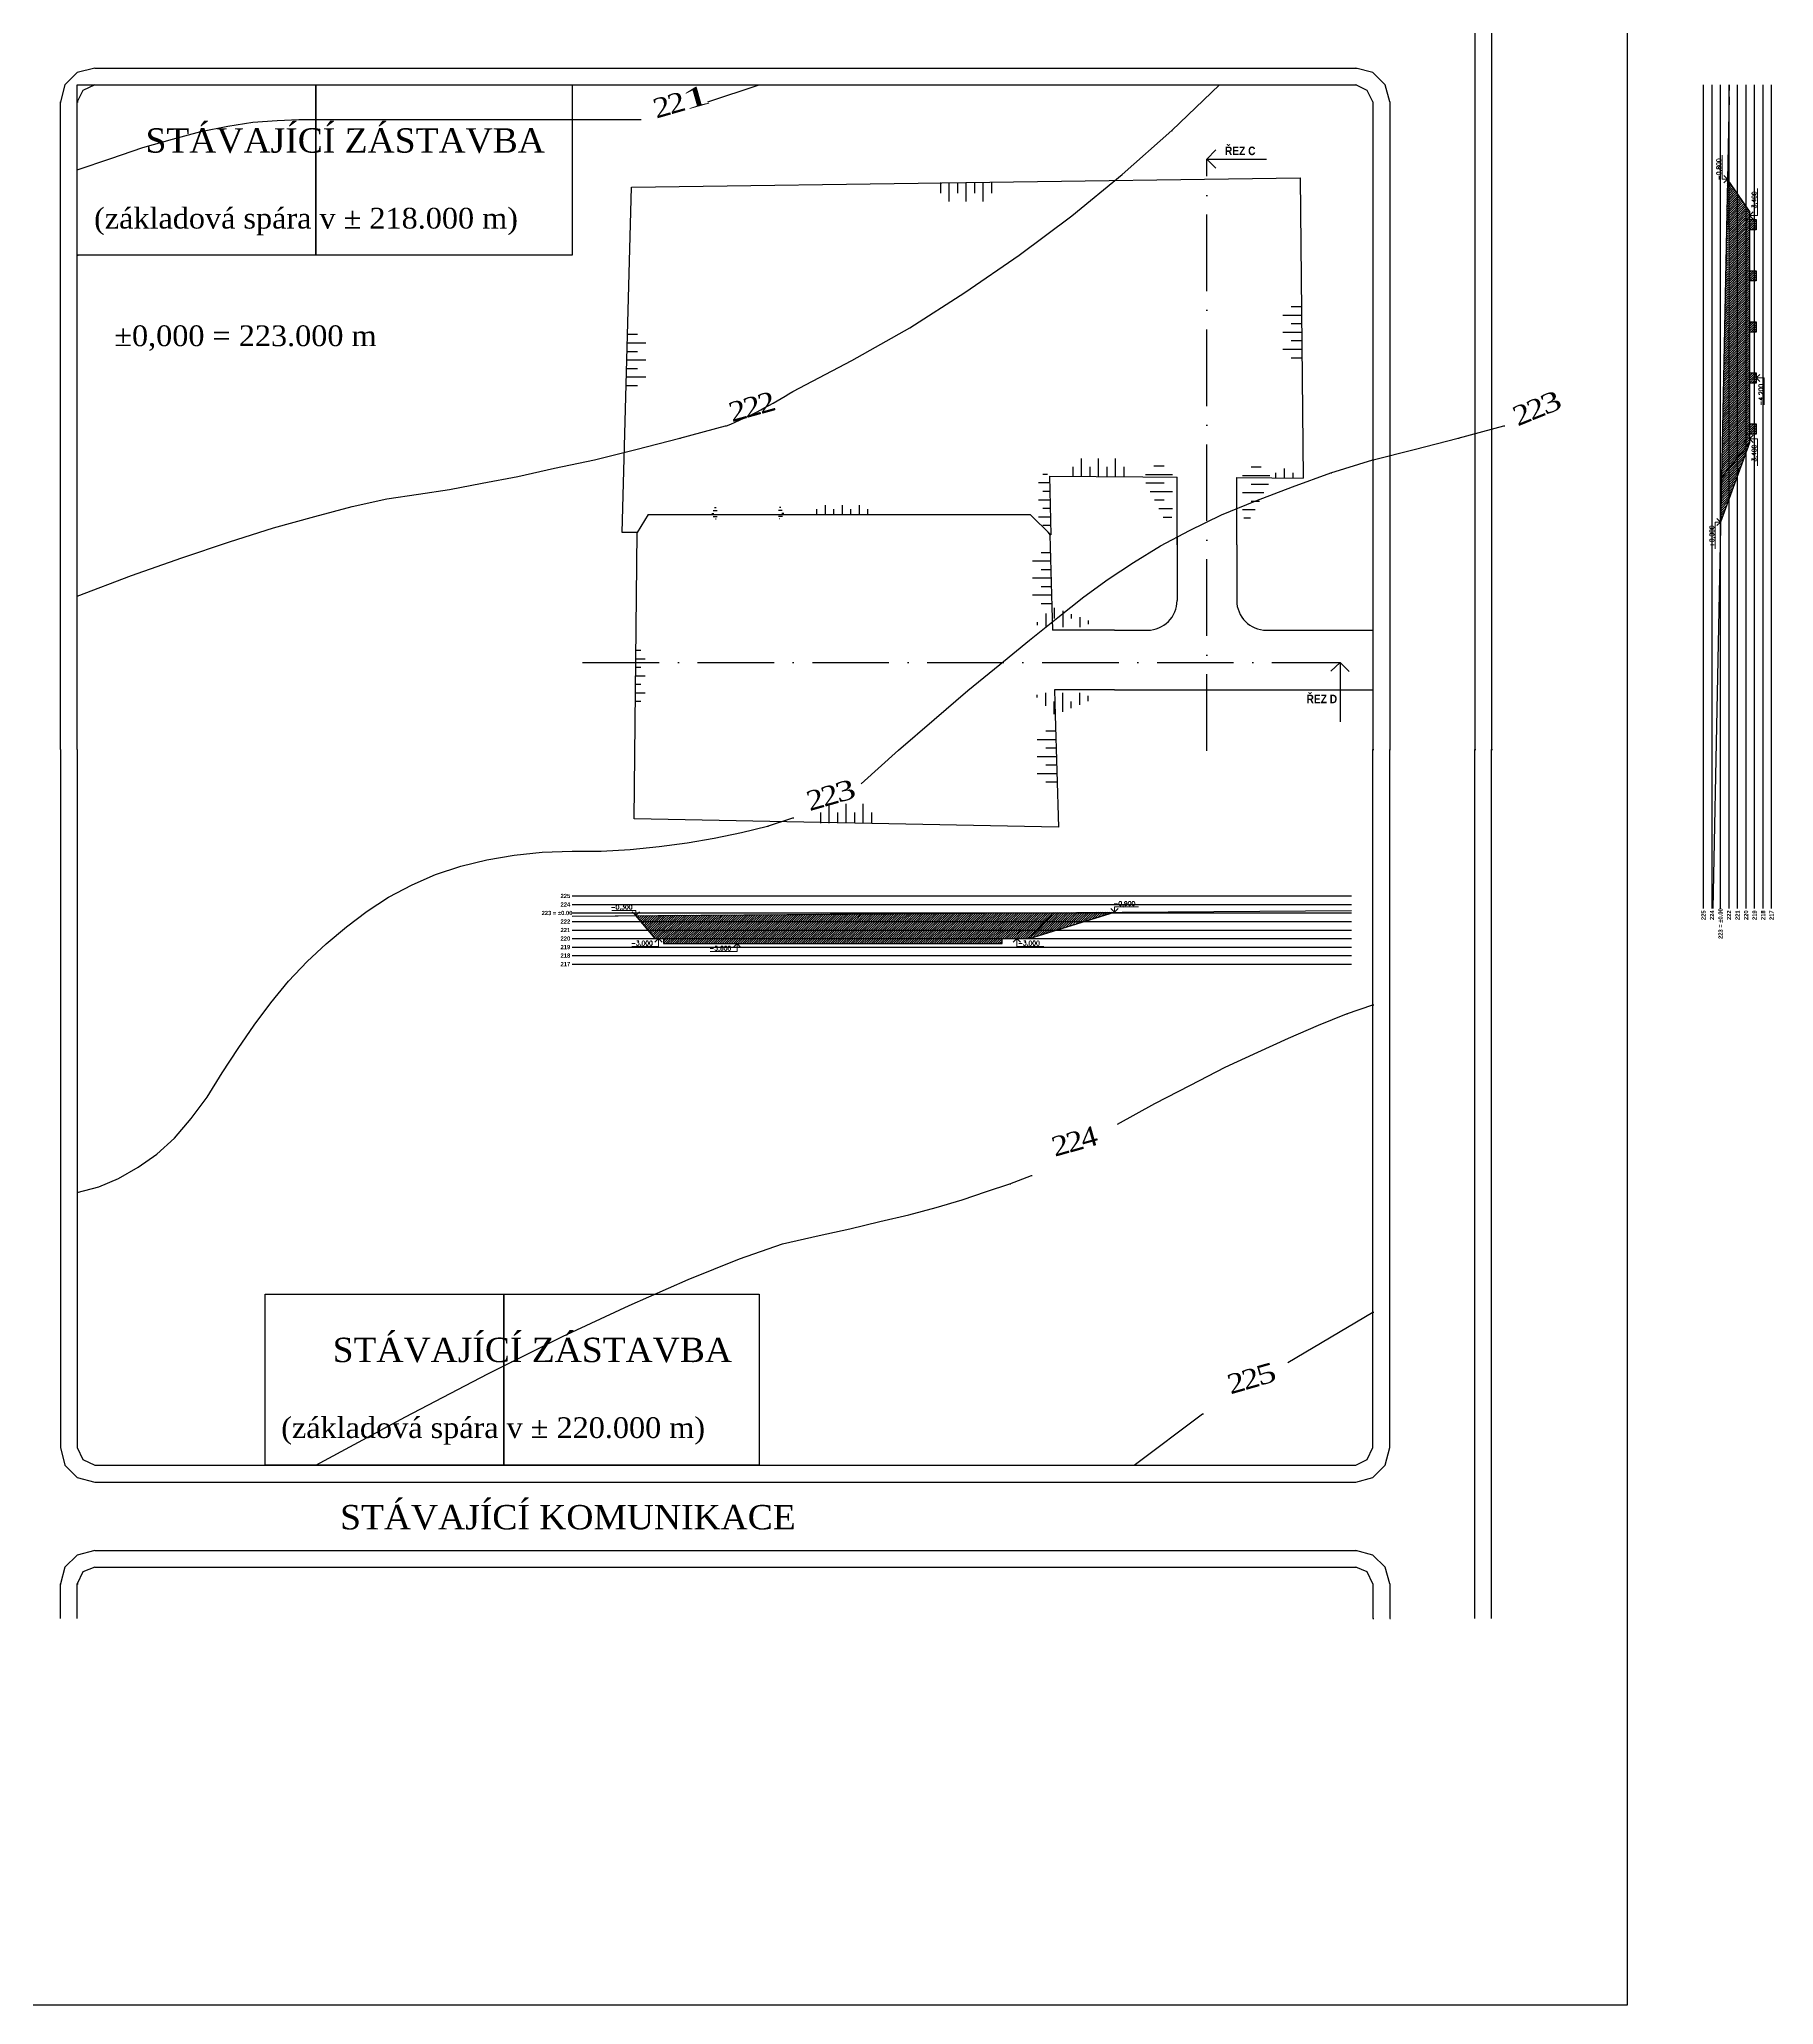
# Model space of a CAD drawing. Header units: millimetres. Extents: x -51 to 2999949, y -1641567 to 415040.
# Drawn here: x 1263304 to 1467131, y 59001 to 289869 of the extents above; entities that cross this region are included whole.
import ezdxf

# ---------------------------------------------------------------- set-up
doc = ezdxf.new("R2010")
doc.units = ezdxf.units.MM
doc.header["$LTSCALE"] = 75
doc.header["$MEASUREMENT"] = 0
doc.linetypes.add('ACAD_ISO10W100', pattern=[18, 12, -3, 0, -3])
doc.layers.get('0').update_dxf_attribs({"linetype": 'CONTINUOUS'})
for name, color, linetype in [('cesty', 161, 'CONTINUOUS'), ('DNO', 210, 'CONTINUOUS'), ('objekt A+B', 10, 'CONTINUOUS'), ('objekt C', 30, 'CONTINUOUS'), ('svahování', 80, 'CONTINUOUS'), ('TEXT hloubky ŘEZ', 255, 'CONTINUOUS'), ('ŘEZ', 10, 'ACAD_ISO10W100'), ('ŘEZ bílá', 251, 'CONTINUOUS'), ('ŘEZ červená', 10, 'CONTINUOUS'), ('šrafy', 90, 'CONTINUOUS')]:
    doc.layers.add(name, color=color, linetype=linetype)
doc.layers.add('texty', color=255, linetype='CONTINUOUS', lineweight=15)
doc.styles.add('romans', font='romans.shx')
doc.styles.add('TIMESNEWROMAN', font='times.ttf')
doc.styles.add('ŘEZ', font='ariblk.ttf', dxfattribs={"width": 0.75, "height": 1000})
doc.styles.add('ŘEZ HLOUBKY', font='ariblk.ttf', dxfattribs={"width": 0.75, "height": 500})
pattern_1 = [(45, (-174673, 0), (-132.582521, 132.582521), [])]
pattern_2 = [(45, (-145815.42, 2336.65), (-132.582521, 132.582521), [])]

# ---------------------------------------------------------------- blocks, each defined once
blk = doc.blocks.new('*U42')
at = {"layer": 'DNO'}
for p, q in [((-400, 600), (400, 600)), ((400, 600), (400, -600)), ((400, -600), (-400, -600))]:
    blk.add_line(p, q, dxfattribs=at)
blk = doc.blocks.new('*U43')
at = {"layer": 'DNO', "color": 0, "linetype": 'ByBlock', "lineweight": -2, "transparency": 16777216}
for p in [(0, 0), (0, -6000), (0, -12000), (0, -18000), (0, -24000)]:
    blk.add_blockref('*U42', p, dxfattribs=at)

msp = doc.modelspace()

# ---------------------------------------------------------------- hatches: boundary and pattern name
at = {"layer": 'šrafy'}
h = msp.add_hatch(dxfattribs=at)
h.set_pattern_fill('ANSI31', color=256, scale=1500)
h.set_pattern_definition(pattern_1)
h.paths.add_polyline_path([(1461881.1279, 269684.2977), (1461612.386, 269684.2977), (1461592.3624, 268684.2977), (1461881.1279, 268684.2977)], flags=0)
h.paths.add_polyline_path([(1461687.7936, 273450.2288), (1461087.7671, 243484.2977), (1461881.1279, 243484.2977)])
h = msp.add_hatch(dxfattribs=at)
h.set_pattern_fill('ANSI31', color=256, scale=1500)
h.set_pattern_definition(pattern_1)
h.paths.add_polyline_path([(1461881.1279, 269684.2977), (1461612.386, 269684.2977), (1461592.3624, 268684.2977), (1461881.1279, 268684.2977)], flags=16)
h.paths.add_polyline_path([(1461881.1279, 273169.4769), (1461687.7936, 273450.2288), (1461612.386, 269684.2977), (1461881.1279, 269684.2977)], flags=17)
h = msp.add_hatch(dxfattribs=at)
h.set_pattern_fill('ANSI31', color=256, scale=1500)
h.set_pattern_definition(pattern_1)
h.paths.add_polyline_path([(1461881.1279, 269684.2977), (1461612.386, 269684.2977), (1461592.3624, 268684.2977), (1461881.1279, 268684.2977)], flags=16)
h.paths.add_polyline_path([(1462881.1279, 271717.3189), (1461881.1279, 273169.4769), (1461881.1279, 269684.2977), (1462881.1279, 269684.2977)])
h = msp.add_hatch(dxfattribs=at)
h.set_pattern_fill('ANSI31', color=256, scale=1500)
h.set_pattern_definition(pattern_1)
h.paths.add_polyline_path([(1463881.1279, 270265.1609), (1462881.1279, 271717.3189), (1462881.1279, 269684.2977), (1463881.1279, 269684.2977)])
h = msp.add_hatch(dxfattribs=at)
h.set_pattern_fill('ANSI31', color=256, scale=1500)
h.set_pattern_definition(pattern_1)
h.paths.add_polyline_path([(1463881.1279, 270265.1609), (1463881.1279, 269684.2977), (1464281.1279, 269684.2977)])
h = msp.add_hatch(dxfattribs=at)
h.set_pattern_fill('ANSI31', color=256, scale=1500)
h.set_pattern_definition(pattern_1)
h.paths.add_polyline_path([(1461881.1279, 268684.2977), (1461592.3624, 268684.2977), (1461568.3341, 267484.2977), (1461881.1279, 267484.2977)], flags=17)
h.paths.add_polyline_path([(1461881.1279, 269684.2977), (1461612.386, 269684.2977), (1461592.3624, 268684.2977), (1461881.1279, 268684.2977)], flags=16)
h = msp.add_hatch(dxfattribs=at)
h.set_pattern_fill('ANSI31', color=256, scale=1500)
h.set_pattern_definition(pattern_1)
h.paths.add_polyline_path([(1461881.1279, 269684.2977), (1461612.386, 269684.2977), (1461592.3624, 268684.2977), (1461881.1279, 268684.2977)], flags=16)
h.paths.add_polyline_path([(1462881.1279, 269684.2977), (1461881.1279, 269684.2977), (1461881.1279, 268684.2977), (1462881.1279, 268684.2977)])
h = msp.add_hatch(dxfattribs=at)
h.set_pattern_fill('ANSI31', color=256, scale=1500)
h.set_pattern_definition(pattern_1)
h.paths.add_polyline_path([(1462881.1279, 268684.2977), (1461881.1279, 268684.2977), (1461881.1279, 267484.2977), (1462881.1279, 267484.2977)])
h.paths.add_polyline_path([(1461881.1279, 269684.2977), (1461612.386, 269684.2977), (1461592.3624, 268684.2977), (1461881.1279, 268684.2977)], flags=16)
h = msp.add_hatch(dxfattribs=at)
h.set_pattern_fill('ANSI31', color=256, scale=1500)
h.set_pattern_definition(pattern_1)
h.paths.add_polyline_path([(1463881.1279, 269684.2977), (1462881.1279, 269684.2977), (1462881.1279, 268684.2977), (1463881.1279, 268684.2977)])
h = msp.add_hatch(dxfattribs=at)
h.set_pattern_fill('ANSI31', color=256, scale=1500)
h.set_pattern_definition(pattern_1)
h.paths.add_polyline_path([(1463881.1279, 268684.2977), (1462881.1279, 268684.2977), (1462881.1279, 267484.2977), (1463881.1279, 267484.2977)])
h = msp.add_hatch(dxfattribs=at)
h.set_pattern_fill('ANSI31', color=256, scale=1500)
h.set_pattern_definition(pattern_1)
h.paths.add_polyline_path([(1464281.1279, 269684.2977), (1463881.1279, 269684.2977), (1463881.1279, 268684.2977), (1464281.1279, 268684.2977)])
h = msp.add_hatch(dxfattribs=at)
h.set_pattern_fill('ANSI31', color=256, scale=1500)
h.set_pattern_definition(pattern_1)
h.paths.add_polyline_path([(1464281.1279, 268684.2977), (1463881.1279, 268684.2977), (1463881.1279, 267484.2977), (1464281.1279, 267484.2977)])
h = msp.add_hatch(dxfattribs=at)
h.set_pattern_fill('ANSI31', color=256, scale=1500)
h.set_pattern_definition(pattern_1)
h.paths.add_polyline_path([(1464881.1279, 268684.2977), (1464281.1279, 268684.2977), (1464281.1279, 267484.2977), (1464881.1279, 267484.2977)])
h = msp.add_hatch(dxfattribs=at)
h.set_pattern_fill('ANSI31', color=256, scale=1500)
h.set_pattern_definition(pattern_1)
h.paths.add_polyline_path([(1465081.1279, 268684.2977), (1464881.1279, 268684.2977), (1464881.1279, 267484.2977), (1465081.1279, 267484.2977)])
h = msp.add_hatch(dxfattribs=at)
h.set_pattern_fill('ANSI31', color=256, scale=1500)
h.set_pattern_definition(pattern_1)
h.paths.add_polyline_path([(1462881.1279, 267484.2977), (1461881.1279, 267484.2977), (1461881.1279, 243484.2977), (1462881.1279, 243484.2977)])
h = msp.add_hatch(dxfattribs=at)
h.set_pattern_fill('ANSI31', color=256, scale=1500)
h.set_pattern_definition(pattern_1)
h.paths.add_polyline_path([(1463881.1279, 267484.2977), (1462881.1279, 267484.2977), (1462881.1279, 243484.2977), (1463881.1279, 243484.2977)])
h = msp.add_hatch(dxfattribs=at)
h.set_pattern_fill('ANSI31', color=256, scale=1500)
h.set_pattern_definition(pattern_1)
h.paths.add_polyline_path([(1464281.1279, 267484.2977), (1463881.1279, 267484.2977), (1463881.1279, 243484.2977), (1464281.1279, 243484.2977), (1464281.1279, 244684.2977)])
h = msp.add_hatch(dxfattribs=at)
h.set_pattern_fill('ANSI31', color=256, scale=1500)
h.set_pattern_definition(pattern_1)
h.paths.add_polyline_path([(1464881.1279, 262684.2977), (1464281.1279, 262684.2977), (1464281.1279, 261484.2977), (1464881.1279, 261484.2977)])
h = msp.add_hatch(dxfattribs=at)
h.set_pattern_fill('ANSI31', color=256, scale=1500)
h.set_pattern_definition(pattern_1)
h.paths.add_polyline_path([(1465081.1279, 262684.2977), (1464881.1279, 262684.2977), (1464881.1279, 261484.2977), (1465081.1279, 261484.2977)])
h = msp.add_hatch(dxfattribs=at)
h.set_pattern_fill('ANSI31', color=256, scale=1500)
h.set_pattern_definition(pattern_1)
h.paths.add_polyline_path([(1464881.1279, 256684.2977), (1464281.1279, 256684.2977), (1464281.1279, 255484.2977), (1464881.1279, 255484.2977)])
h = msp.add_hatch(dxfattribs=at)
h.set_pattern_fill('ANSI31', color=256, scale=1500)
h.set_pattern_definition(pattern_1)
h.paths.add_polyline_path([(1465081.1279, 256684.2977), (1464881.1279, 256684.2977), (1464881.1279, 255484.2977), (1465081.1279, 255484.2977)])
h = msp.add_hatch(dxfattribs=at)
h.set_pattern_fill('ANSI31', color=256, scale=1500)
h.set_pattern_definition(pattern_1)
h.paths.add_polyline_path([(1464881.1279, 250684.2977), (1464281.1279, 250684.2977), (1464281.1279, 249484.2977), (1464881.1279, 249484.2977)])
h = msp.add_hatch(dxfattribs=at)
h.set_pattern_fill('ANSI31', color=256, scale=1500)
h.set_pattern_definition(pattern_1)
h.paths.add_polyline_path([(1465081.1279, 250684.2977), (1464881.1279, 250684.2977), (1464881.1279, 249484.2977), (1465081.1279, 249484.2977)])
h = msp.add_hatch(dxfattribs=at)
h.set_pattern_fill('ANSI31', color=256, scale=1500)
h.set_pattern_definition(pattern_1)
h.paths.add_polyline_path([(1461881.1279, 242484.2977), (1461067.7434, 242484.2977), (1460986.6015, 238431.9892), (1461881.1279, 239532.2678)])
h = msp.add_hatch(dxfattribs=at)
h.set_pattern_fill('ANSI31', color=256, scale=1500)
h.set_pattern_definition(pattern_1)
h.paths.add_polyline_path([(1461881.1279, 243484.2977), (1461087.7671, 243484.2977), (1461067.7434, 242484.2977), (1461881.1279, 242484.2977)])
h = msp.add_hatch(dxfattribs=at)
h.set_pattern_fill('ANSI31', color=256, scale=1500)
h.set_pattern_definition(pattern_1)
h.paths.add_polyline_path([(1462881.1279, 243484.2977), (1461881.1279, 243484.2977), (1461881.1279, 242484.2977), (1462881.1279, 242484.2977)])
h = msp.add_hatch(dxfattribs=at)
h.set_pattern_fill('ANSI31', color=256, scale=1500)
h.set_pattern_definition(pattern_1)
h.paths.add_polyline_path([(1462881.1279, 242484.2977), (1461881.1279, 242484.2977), (1461881.1279, 239532.2678), (1462881.1279, 240762.2802)])
h = msp.add_hatch(dxfattribs=at)
h.set_pattern_fill('ANSI31', color=256, scale=1500)
h.set_pattern_definition(pattern_1)
h.paths.add_polyline_path([(1463881.1279, 243484.2977), (1462881.1279, 243484.2977), (1462881.1279, 242484.2977), (1463881.1279, 242484.2977)])
h = msp.add_hatch(dxfattribs=at)
h.set_pattern_fill('ANSI31', color=256, scale=1500)
h.set_pattern_definition(pattern_1)
h.paths.add_polyline_path([(1463881.1279, 241992.2927), (1463881.1279, 242484.2977), (1462881.1279, 242484.2977), (1462881.1279, 240762.2802)])
h = msp.add_hatch(dxfattribs=at)
h.set_pattern_fill('ANSI31', color=256, scale=1500)
h.set_pattern_definition(pattern_1)
h.paths.add_polyline_path([(1464281.1279, 243484.2977), (1463881.1279, 243484.2977), (1463881.1279, 242484.2977), (1464281.1279, 242484.2977)])
h = msp.add_hatch(dxfattribs=at)
h.set_pattern_fill('ANSI31', color=256, scale=1500)
h.set_pattern_definition(pattern_1)
h.paths.add_polyline_path([(1464281.1279, 242484.2977), (1463881.1279, 242484.2977), (1463881.1279, 241992.2927)])
h = msp.add_hatch(dxfattribs=at)
h.set_pattern_fill('ANSI31', color=256, scale=1500)
h.set_pattern_definition(pattern_1)
h.paths.add_polyline_path([(1464881.1279, 244684.2977), (1464281.1279, 244684.2977), (1464281.1279, 243484.2977), (1464881.1279, 243484.2977)])
h = msp.add_hatch(dxfattribs=at)
h.set_pattern_fill('ANSI31', color=256, scale=1500)
h.set_pattern_definition(pattern_1)
h.paths.add_polyline_path([(1465081.1279, 244684.2977), (1464881.1279, 244684.2977), (1464881.1279, 243484.2977), (1465081.1279, 243484.2977)])
h = msp.add_hatch(dxfattribs=at)
h.set_pattern_fill('ANSI31', color=256, scale=1500)
h.set_pattern_definition(pattern_1)
h.paths.add_polyline_path([(1462881.1279, 240762.2802), (1461881.1279, 239532.2678), (1461881.1279, 238431.9892), (1462802.7811, 238431.9892), (1462881.1279, 238646.7462)])
h = msp.add_hatch(dxfattribs=at)
h.set_pattern_fill('ANSI31', color=256, scale=1500)
h.set_pattern_definition(pattern_1)
h.paths.add_polyline_path([(1463881.1279, 241387.8544), (1463881.1279, 241992.2927), (1462881.1279, 240762.2802), (1462881.1279, 238646.7462)])
h = msp.add_hatch(dxfattribs=at)
h.set_pattern_fill('ANSI31', color=256, scale=1500)
h.set_pattern_definition(pattern_1)
h.paths.add_polyline_path([(1461881.1279, 238431.9892), (1460986.6015, 238431.9892), (1460881.1279, 233164.5299), (1461881.1279, 235905.6381)])
h = msp.add_hatch(dxfattribs=at)
h.set_pattern_fill('ANSI31', color=256, scale=1500)
h.set_pattern_definition(pattern_1)
h.paths.add_polyline_path([(1461881.1279, 239532.2678), (1460986.6015, 238431.9892), (1461881.1279, 238431.9892)], flags=17)
h = msp.add_hatch(dxfattribs=at)
h.set_pattern_fill('ANSI31', color=256, scale=1500)
h.set_pattern_definition(pattern_1)
h.paths.add_polyline_path([(1462802.7811, 238431.9892), (1461881.1279, 238431.9892), (1461881.1279, 235905.6381)])
h = msp.add_hatch(dxfattribs=at)
h.set_pattern_fill('ANSI31', color=256, scale=1500)
h.set_pattern_definition(pattern_2)
h.paths.add_polyline_path([(1376470.7233, 187239.6808), (1336669.7798, 186955.0976), (1336669.7798, 186239.6808), (1376470.7233, 186239.6808)])
h = msp.add_hatch(dxfattribs=at)
h.set_pattern_fill('ANSI31', color=256, scale=1500)
h.set_pattern_definition(pattern_2)
h.paths.add_polyline_path([(1378669.7798, 187239.6808), (1376470.7233, 187239.6808), (1376470.7233, 186239.6808), (1378669.7798, 186239.6808)])
h = msp.add_hatch(dxfattribs=at)
h.set_pattern_fill('ANSI31', color=256, scale=1500)
h.set_pattern_definition(pattern_2)
h.paths.add_polyline_path([(1379669.7798, 187239.6808), (1378669.7798, 187239.6808), (1378669.7798, 186239.6808), (1379669.7798, 186239.6808)])
h = msp.add_hatch(dxfattribs=at)
h.set_pattern_fill('ANSI31', color=256, scale=1500)
h.set_pattern_definition(pattern_2)
h.paths.add_polyline_path([(1382461.2752, 187239.6808), (1379669.7798, 187239.6808), (1379669.7798, 186239.6808), (1381530.7767, 186239.6808)])
h = msp.add_hatch(dxfattribs=at)
h.set_pattern_fill('ANSI31', color=256, scale=1500)
h.set_pattern_definition(pattern_2)
h.paths.add_polyline_path([(1382501.3986, 187239.6808), (1382461.2752, 187239.6808), (1381530.7767, 186239.6808), (1382501.3986, 186239.6808)])
h = msp.add_hatch(dxfattribs=at)
h.set_pattern_fill('ANSI31', color=256, scale=1500)
h.set_pattern_definition(pattern_2)
h.paths.add_polyline_path([(1389669.7798, 187334.0562), (1382501.3986, 187282.8011), (1382501.3986, 187239.6808), (1389364.7896, 187239.6808)])
h = msp.add_hatch(dxfattribs=at)
h.set_pattern_fill('ANSI31', color=256, scale=1500)
h.set_pattern_definition(pattern_2)
h.paths.add_polyline_path([(1389364.7896, 187239.6808), (1382501.3986, 187239.6808), (1382501.3986, 186239.6808), (1386133.1197, 186239.6808)])
h = msp.add_hatch(dxfattribs=at)
h.set_pattern_fill('ANSI31', color=256, scale=1500)
h.set_pattern_definition(pattern_2)
h.paths.add_polyline_path([(1335669.7798, 186947.9474), (1333400.9031, 186931.7245), (1333984.1633, 186239.6808), (1335669.7798, 186239.6808)])
h = msp.add_hatch(dxfattribs=at)
h.set_pattern_fill('ANSI31', color=256, scale=1500)
h.set_pattern_definition(pattern_2)
h.paths.add_polyline_path([(1335669.7798, 186239.6808), (1333984.1633, 186239.6808), (1334826.9716, 185239.6808), (1335669.7798, 185239.6808)])
h = msp.add_hatch(dxfattribs=at)
h.set_pattern_fill('ANSI31', color=256, scale=1500)
h.set_pattern_definition(pattern_2)
h.paths.add_polyline_path([(1335669.7798, 185239.6808), (1334826.9716, 185239.6808), (1335669.7798, 184239.6808)])
h = msp.add_hatch(dxfattribs=at)
h.set_pattern_fill('ANSI31', color=256, scale=1500)
h.set_pattern_definition(pattern_2)
h.paths.add_polyline_path([(1336669.7798, 186955.0976), (1335669.7798, 186947.9474), (1335669.7798, 186239.6808), (1336669.7798, 186239.6808)])
h = msp.add_hatch(dxfattribs=at)
h.set_pattern_fill('ANSI31', color=256, scale=1500)
h.set_pattern_definition(pattern_2)
h.paths.add_polyline_path([(1336669.7798, 186239.6808), (1335669.7798, 186239.6808), (1335669.7798, 185239.6808), (1336669.7798, 185239.6808)])
h = msp.add_hatch(dxfattribs=at)
h.set_pattern_fill('ANSI31', color=256, scale=1500)
h.set_pattern_definition(pattern_2)
h.paths.add_polyline_path([(1336669.7798, 185239.6808), (1335669.7798, 185239.6808), (1335669.7798, 184239.6808), (1336669.7798, 184239.6808)])
h = msp.add_hatch(dxfattribs=at)
h.set_pattern_fill('ANSI31', color=256, scale=1500)
h.set_pattern_definition(pattern_2)
h.paths.add_polyline_path([(1376470.7233, 186239.6808), (1336669.7798, 186239.6808), (1336669.7798, 185239.6808), (1376470.7233, 185239.6808)])
h = msp.add_hatch(dxfattribs=at)
h.set_pattern_fill('ANSI31', color=256, scale=1500)
h.set_pattern_definition(pattern_2)
h.paths.add_polyline_path([(1376470.7233, 185239.6808), (1336669.7798, 185239.6808), (1336669.7798, 184239.6808), (1376470.7233, 184239.6808)])
h = msp.add_hatch(dxfattribs=at)
h.set_pattern_fill('ANSI31', color=256, scale=1500)
h.set_pattern_definition(pattern_2)
h.paths.add_polyline_path([(1378669.7798, 186239.6808), (1376470.7233, 186239.6808), (1376470.7233, 185239.6808), (1378669.7798, 185239.6808)])
h = msp.add_hatch(dxfattribs=at)
h.set_pattern_fill('ANSI31', color=256, scale=1500)
h.set_pattern_definition(pattern_2)
h.paths.add_polyline_path([(1378669.7798, 185239.6808), (1376470.7233, 185239.6808), (1376470.7233, 184239.6808), (1378669.7798, 184239.6808)])
h = msp.add_hatch(dxfattribs=at)
h.set_pattern_fill('ANSI31', color=256, scale=1500)
h.set_pattern_definition(pattern_2)
h.paths.add_polyline_path([(1379669.7798, 186239.6808), (1378669.7798, 186239.6808), (1378669.7798, 185239.6808), (1379669.7798, 185239.6808)])
h = msp.add_hatch(dxfattribs=at)
h.set_pattern_fill('ANSI31', color=256, scale=1500)
h.set_pattern_definition(pattern_2)
h.paths.add_polyline_path([(1379669.7798, 185239.6808), (1378669.7798, 185239.6808), (1378669.7798, 184239.6808), (1379669.7798, 184239.6808)])
h = msp.add_hatch(dxfattribs=at)
h.set_pattern_fill('ANSI31', color=256, scale=1500)
h.set_pattern_definition(pattern_2)
h.paths.add_polyline_path([(1381530.7767, 186239.6808), (1379669.7798, 186239.6808), (1379669.7798, 185239.6808), (1380600.2783, 185239.6808)])
h = msp.add_hatch(dxfattribs=at)
h.set_pattern_fill('ANSI31', color=256, scale=1500)
h.set_pattern_definition(pattern_2)
h.paths.add_polyline_path([(1380600.2783, 185239.6808), (1379669.7798, 185239.6808), (1379669.7798, 184239.6808)], flags=17)
h = msp.add_hatch(dxfattribs=at)
h.set_pattern_fill('ANSI31', color=256, scale=1500)
h.set_pattern_definition(pattern_2)
h.paths.add_polyline_path([(1382501.3986, 185115.89), (1382501.3986, 185239.6808), (1380600.2783, 185239.6808), (1379669.7798, 184239.6808)])
h = msp.add_hatch(dxfattribs=at)
h.set_pattern_fill('ANSI31', color=256, scale=1500)
h.set_pattern_definition(pattern_2)
h.paths.add_polyline_path([(1382501.3986, 186239.6808), (1381530.7767, 186239.6808), (1380600.2783, 185239.6808), (1382501.3986, 185239.6808)])
h = msp.add_hatch(dxfattribs=at)
h.set_pattern_fill('ANSI31', color=256, scale=1500)
h.set_pattern_definition(pattern_2)
h.paths.add_polyline_path([(1386133.1197, 186239.6808), (1382501.3986, 186239.6808), (1382501.3986, 185239.6808), (1382901.4498, 185239.6808)])
h = msp.add_hatch(dxfattribs=at)
h.set_pattern_fill('ANSI31', color=256, scale=1500)
h.set_pattern_definition(pattern_2)
h.paths.add_polyline_path([(1376470.7233, 184239.6808), (1336669.7798, 184239.6808), (1336669.7798, 183639.6808), (1376470.7233, 183639.6808)])

# ---------------------------------------------------------------- linework, layer by layer
for p, q in [((1269847.5854, 286496.2561), (1418142.3038, 286496.2561)), ((1269847.5854, 284515.909), (1418142.3038, 284515.909)), ((1331855.6645, 280452.3437), (1334041.7669, 280452.3437)), ((1269847.5854, 112354.1279), (1418142.3038, 112354.1279)), ((1269847.5854, 110399.4985), (1418142.3038, 110399.4985))]:
    msp.add_line(p, q)
msp.add_lwpolyline([(1239948.9938, 356001.2066), (1239948.9938, 59001.2066), (1449948.9938, 59001.2066), (1449948.9938, 356001.2066)], close=True)
for points in [[(1432004.7468, 302519.0837), (1432004.7468, 206459.2977), (1432107.6179, 206459.2977)], [(1433985.0939, 302519.0837), (1433985.0939, 206459.2977), (1434087.9781, 206459.2977)], [(1269847.5854, 286496.2561), (1267764.3607, 285956.1567), (1266324.1064, 284515.909), (1265784.0135, 282535.5619), (1265886.8846, 282535.5619)], [(1422000.127, 282535.5619), (1421460.0406, 284515.909), (1420019.7798, 285956.1567), (1418039.4327, 286496.2561), (1418142.3038, 286496.2561)], [(1269847.5854, 284515.909), (1268407.3312, 283847.2207), (1267764.3607, 282535.5619), (1267867.2383, 282535.5619)], [(1267764.3607, 264532.3872), (1267764.3607, 284515.909), (1325914.6166, 284515.909), (1325914.6166, 264532.3872), (1295797.873, 264532.3872), (1295797.873, 284515.909), (1295797.873, 264532.3872), (1267764.3607, 264532.3872), (1267867.2383, 264532.3872)], [(1341860.2843, 282535.5619), (1347904.1968, 284515.909), (1348007.081, 284515.909)], [(1396384.1901, 279140.6848), (1401990.8873, 284515.909), (1402093.7715, 284515.909)], [(1420019.7798, 282535.5619), (1419351.0915, 283847.2207), (1418039.4327, 284515.909), (1418142.3038, 284515.909)], [(1265784.0135, 206459.2977), (1265784.0135, 282535.5619), (1265886.8846, 282535.5619)], [(1267764.3607, 206459.2977), (1267764.3607, 282535.5619), (1267867.2383, 282535.5619)], [(1420019.7798, 282535.5619), (1420019.7798, 206459.2977), (1420122.664, 206459.2977)], [(1422000.127, 282535.5619), (1422000.127, 206459.2977), (1422103.0111, 206459.2977)], [(1267764.3607, 274537.0201), (1271725.0615, 275848.6789), (1275454.2892, 277160.3377), (1278977.7682, 278137.6393), (1282269.7742, 279037.8137), (1285458.909, 279680.7843), (1288416.5708, 280117.9864), (1291271.3615, 280349.4726), (1293817.5258, 280452.3437), (1331958.5356, 280452.3437)], [(1351864.9041, 248509.5596), (1358783.2602, 252135.9228), (1365598.7582, 255968.0281), (1372079.899, 260134.4646), (1378458.1687, 264532.3872), (1384630.6832, 269136.052), (1390571.7376, 273971.2029), (1396384.1901, 279140.6848), (1396487.0612, 279140.6848)], [(1267764.3607, 224462.4724), (1274142.6304, 226880.0348), (1280057.954, 228963.2661), (1285664.6577, 230840.7421), (1290834.1397, 232486.732), (1295669.2776, 233798.3908), (1300067.2001, 235007.1785), (1304156.4898, 235881.6352), (1307885.7175, 236421.7346), (1311512.0742, 236987.5257), (1315369.8973, 237733.3673), (1319536.3469, 238504.9529), (1323831.3918, 239507.9722), (1328563.6455, 240485.3), (1333398.7964, 241694.0877), (1338568.2784, 243005.7465), (1338671.1495, 243005.7465)], [(1338568.2784, 243005.7465), (1343943.5025, 244445.9942), (1344046.3736, 244445.9942)], [(1419951.4623, 240463.9505), (1420054.8371, 240485.3), (1424889.9881, 241694.0877), (1430059.47, 243005.7465), (1430162.3411, 243005.7465)], [(1430059.47, 243005.7465), (1435434.6942, 244445.9942), (1435537.5653, 244445.9942)], [(1415081.7709, 238942.155), (1420019.7798, 240485.3), (1420122.664, 240485.3)], [(1359889.1768, 202395.7192), (1364287.0994, 206356.4266), (1368453.5358, 209957.0458), (1372414.2432, 213377.6537), (1376169.1821, 216438.1866), (1379666.9564, 219292.9904), (1382984.6802, 221942.0258), (1386045.2262, 224359.6013), (1388900.0038, 226442.8195), (1391883.3964, 228423.1666), (1395072.5313, 230377.796), (1398467.4083, 232152.4009), (1402222.3604, 234004.1592), (1406285.9257, 235650.1491), (1410580.9772, 237296.1651), (1415081.7709, 238942.155), (1415184.642, 238942.155)], [(1265784.0135, 206459.2977), (1265784.0135, 124441.9724), (1266324.1064, 122358.7477), (1267764.3607, 120918.4934), (1269847.5854, 120378.4005), (1418039.4327, 120378.4005), (1420019.7798, 120918.4934), (1421460.0406, 122358.7477), (1422000.127, 124441.9724), (1422000.127, 206459.2977), (1422103.0111, 206459.2977)], [(1267764.3607, 206459.2977), (1267764.3607, 124441.9724), (1268407.3312, 123027.436), (1269847.5854, 122358.7477), (1418039.4327, 122358.7477), (1419351.0915, 123027.436), (1420019.7798, 124441.9724), (1420019.7798, 206459.2977), (1420122.664, 206459.2977)], [(1432004.7468, 104355.573), (1432004.7468, 206459.2977), (1432107.6179, 206459.2977)], [(1433985.0939, 104355.573), (1433985.0939, 206459.2977), (1434087.9781, 206459.2977)], [(1267764.3607, 154404.4029), (1270284.8072, 155073.0912), (1272599.4985, 156050.4058), (1274914.1898, 157387.7824), (1277100.2922, 158905.1965), (1279183.5169, 160782.6726), (1281163.8641, 163097.3638), (1283041.3401, 165617.7973), (1284790.2207, 168472.6011), (1286667.6902, 171327.3787), (1288545.1662, 174079.2983), (1290525.5133, 176702.616), (1292608.7381, 179223.0625), (1294794.8405, 181537.7538), (1297006.6607, 183620.972), (1299424.2296, 185601.3322), (1301841.7985, 187453.0774), (1304362.2451, 189099.0935), (1307114.1581, 190539.3412), (1309866.0712, 191748.1289), (1312823.733, 192725.4436), (1315909.9902, 193497.0161), (1319099.1251, 194037.1024), (1322391.1376, 194371.4466), (1325914.6166, 194500.0354), (1329335.2179, 194500.0354), (1332730.1081, 194705.7907), (1336150.7029, 195040.1349), (1339442.7089, 195477.3632), (1342631.8437, 196017.4495), (1345820.9786, 196686.1509), (1348881.5245, 197457.7103), (1349010.1134, 197457.7103)], [(1348881.5245, 197457.7103), (1351864.9041, 198435.0119), (1351967.7883, 198435.0119)], [(1416933.5292, 175390.9572), (1420019.7798, 176471.1429), (1420122.664, 176471.1429)], [(1390005.9204, 162428.6625), (1394403.843, 164846.2379), (1398595.9972, 167032.3403), (1402659.5756, 169115.5716), (1406491.681, 170890.1635), (1410118.0311, 172536.1665), (1413641.5101, 174079.2983), (1416933.5292, 175390.9572), (1417062.118, 175390.9572)], [(1295797.873, 122358.7477), (1306342.5922, 128068.3291), (1316012.8679, 133109.2222), (1324808.7065, 137507.1317), (1332627.2239, 141133.4818), (1339545.5799, 144194.0278), (1345589.5186, 146611.6032), (1350656.1295, 148386.1951), (1354951.1548, 149363.5098), (1358577.518, 150135.0692), (1362075.2792, 151009.5127), (1365495.8871, 151781.0852), (1368685.022, 152655.5157), (1371771.2726, 153529.9593), (1374626.0633, 154532.9917), (1377377.9699, 155407.4353), (1377480.841, 155407.4353)], [(1377377.9699, 155407.4353), (1379898.4164, 156384.75), (1380001.2875, 156384.75)], [(1289856.825, 122358.7477), (1289856.825, 142445.1406), (1347904.1968, 142445.1406), (1347904.1968, 122358.7477), (1317890.3439, 122358.7477), (1317890.3439, 142445.1406), (1317890.3439, 122358.7477), (1289856.825, 122358.7477), (1289959.7027, 122358.7477)], [(1410015.16, 134420.881), (1420019.7798, 140361.9224), (1420122.664, 140361.9224)], [(1391986.2675, 122358.7477), (1400010.5402, 128402.6732), (1400113.4113, 128402.6732)], [(1269847.5854, 112354.1279), (1267764.3607, 111814.035), (1266324.1064, 110399.4985), (1265784.0135, 108419.1448), (1265886.8846, 108419.1448)], [(1422000.127, 108419.1448), (1421460.0406, 110399.4985), (1420019.7798, 111814.035), (1418039.4327, 112354.1279), (1418142.3038, 112354.1279)], [(1269847.5854, 110399.4985), (1268407.3312, 109833.6813), (1267764.3607, 108419.1448), (1267867.2383, 108419.1448)], [(1420019.7798, 108419.1448), (1419351.0915, 109833.6813), (1418039.4327, 110399.4985), (1418142.3038, 110399.4985)], [(1265784.0135, 104355.573), (1265784.0135, 108419.1448), (1265886.8846, 108419.1448)], [(1267764.3607, 104355.573), (1267764.3607, 108419.1448), (1267867.2383, 108419.1448)], [(1420019.7798, 108419.1448), (1420019.7798, 104355.573), (1420122.664, 104355.573)], [(1422000.127, 108419.1448), (1422000.127, 104355.573), (1422103.0111, 104355.573)]]:
    msp.add_lwpolyline(points)
msp.add_open_spline([(1344046.3736, 244445.9942), (1346855.9695, 245597.097), (1349416.5218, 246997.2433), (1351864.9041, 248509.5596)], degree=3)
at = {"layer": 'cesty'}
for p, q in [((1397019.7798, 230484.2977), (1397019.7798, 238431.9892)), ((1404019.7798, 230484.2977), (1404019.7798, 238380.1339)), ((1397019.7798, 231395.6817), (1397019.7798, 226431.9892)), ((1397019.7798, 230484.2977), (1397019.7798, 223959.2977)), ((1404019.7798, 230484.2977), (1404019.7798, 223959.2977)), ((1389669.7798, 220459.2977), (1382392.2041, 220459.2977)), ((1389669.7798, 220459.2977), (1393519.7798, 220459.2977)), ((1407519.7798, 220459.2977), (1416019.7798, 220459.2977)), ((1407519.7798, 220459.2977), (1420019.7798, 220459.2977)), ((1389669.7798, 213459.2977), (1382594.6839, 213459.2977)), ((1389669.7798, 213459.2977), (1420019.7798, 213459.2977))]:
    msp.add_line(p, q, dxfattribs=at)
for centre, start, end in [((1393519.7798, 223959.2977), 270, 0), ((1407519.7798, 223959.2977), 180, 270)]:
    msp.add_arc(centre, 3500, start, end, dxfattribs=at)
at = {"layer": 'DNO'}
for p, q in [((1464281.1279, 269684.2977), (1461687.7936, 273450.2288)), ((1464281.1279, 269684.2977), (1464281.1279, 242484.2977)), ((1464281.1279, 242484.2977), (1460881.1279, 233164.5299)), ((1464281.1279, 242484.2977), (1460986.6015, 238431.9892)), ((1460986.6015, 238431.9892), (1460881.1279, 233164.5299)), ((1379669.7798, 184239.6808), (1389669.7798, 187334.0562)), ((1379669.7798, 184239.6808), (1382501.3986, 187282.8011)), ((1335669.7798, 184239.6808), (1333400.9031, 186931.7245)), ((1335669.7798, 184239.6808), (1379669.7798, 184239.6808)), ((1336669.7798, 184239.6808), (1336669.7798, 183639.6808)), ((1336669.7798, 183639.6808), (1376470.7233, 183639.6808)), ((1376470.7233, 183639.6808), (1376470.7233, 184239.6808))]:
    msp.add_line(p, q, dxfattribs=at)
at = {"layer": 'objekt A+B'}
for p, q in [((1331800.0449, 231938.1863), (1332896.208, 272494.6339)), ((1332896.208, 272494.6339), (1411498.657, 273605.3723)), ((1411498.657, 273605.3723), (1411841.4152, 238322.192)), ((1382010.904, 238543.1735), (1382185.7949, 231646.8748)), ((1382010.904, 238543.1735), (1392997.2698, 238461.7876)), ((1392997.2698, 238461.7876), (1397019.7798, 238431.9892)), ((1404019.7798, 238380.1339), (1408154.5737, 238349.5038)), ((1408154.5737, 238349.5038), (1411841.4152, 238322.192)), ((1379744.7083, 234041.3508), (1382185.7949, 231646.8748)), ((1333562.1238, 231927.9986), (1331800.0449, 231938.1863)), ((1382185.7949, 231646.8748), (1382068.576, 231647.5525))]:
    msp.add_line(p, q, dxfattribs=at)
at = {"layer": 'objekt C'}
for p, q in [((1334862.7267, 234041.3508), (1333562.1238, 231927.9986)), ((1334862.7267, 234041.3508), (1379744.7083, 234041.3508)), ((1333206.4049, 198294.1441), (1333562.1238, 231927.9986)), ((1381838.6105, 231987.4301), (1382068.576, 231647.5525)), ((1382068.576, 231647.5525), (1382313.0059, 223197.2844)), ((1382313.0059, 223197.2844), (1382392.2041, 220459.2977)), ((1382594.6839, 213459.2977), (1382680.984, 210475.7891)), ((1382680.984, 210475.7891), (1383061.4127, 197323.8594)), ((1383061.4127, 197323.8594), (1333206.4049, 198294.1441))]:
    msp.add_line(p, q, dxfattribs=at)
at = {"layer": 'svahování'}
for p, q in [((1369197.4325, 273050.0031), (1369197.4325, 271800.0031)), ((1370197.4325, 273050.0031), (1370197.4325, 270800.0031)), ((1371197.4325, 273050.0031), (1371197.4325, 271800.0031)), ((1372197.4325, 273050.0031), (1372197.4325, 270800.0031)), ((1373197.4325, 273064.1342), (1373197.4325, 271800.0031)), ((1374197.4325, 273078.2653), (1374197.4325, 270800.0031)), ((1375197.4325, 273092.3964), (1375197.4325, 271800.0031)), ((1411655.7791, 257431.3806), (1409439.3679, 257431.3806)), ((1411646.0646, 258431.3806), (1410439.3679, 258431.3806)), ((1411665.4936, 256431.3806), (1410439.3679, 256431.3806)), ((1332402.1826, 254216.4101), (1334598.1265, 254216.4101)), ((1332429.2107, 255216.4101), (1333598.1265, 255216.4101)), ((1411675.2081, 255431.3806), (1409439.3679, 255431.3806)), ((1411689.3679, 254431.3806), (1410439.3679, 254431.3806)), ((1332348.1265, 252216.4101), (1334598.1265, 252216.4101)), ((1332375.1545, 253216.4101), (1333598.1265, 253216.4101)), ((1411689.3679, 253431.3806), (1409439.3679, 253431.3806)), ((1411689.3679, 252431.3806), (1410439.3679, 252431.3806)), ((1332294.0703, 250216.4101), (1334598.1265, 250216.4101)), ((1332348.1265, 251216.4101), (1333598.1265, 251216.4101)), ((1332267.0422, 249216.4101), (1333598.1265, 249216.4101)), ((1385794.6452, 238515.1439), (1385794.6452, 240632.4464)), ((1387794.6452, 238500.3281), (1387794.6452, 240632.4464)), ((1389794.6452, 238485.5123), (1389794.6452, 240632.4464)), ((1381801.9215, 238752.156), (1381225.2647, 238752.156)), ((1384794.6452, 238522.5518), (1384794.6452, 239632.4464)), ((1386794.6452, 238507.736), (1386794.6452, 239632.4464)), ((1388794.6452, 238492.9202), (1388794.6452, 239632.4464)), ((1390794.6452, 238478.1044), (1390794.6452, 239632.4464)), ((1393295.0067, 238759.5245), (1396490.6182, 238759.5245)), ((1394295.0067, 239759.5245), (1395490.6182, 239759.5245)), ((1407912.8801, 238591.1974), (1404704.024, 238591.1974)), ((1406912.8801, 239591.1974), (1405704.024, 239591.1974)), ((1408640.6933, 238345.9027), (1408640.6933, 238945.1886)), ((1409640.6933, 238338.4948), (1409640.6933, 239445.1886)), ((1410640.6933, 238331.0869), (1410640.6933, 238945.1886)), ((1382030.9643, 237752.156), (1380725.2647, 237752.156)), ((1382081.6845, 235752.156), (1380725.2647, 235752.156)), ((1382056.3244, 236752.156), (1381225.2647, 236752.156)), ((1393351.3736, 237759.5245), (1395490.6182, 237759.5245)), ((1393855.6062, 236759.5245), (1396490.6182, 236759.5245)), ((1394359.8387, 235759.5245), (1395490.6182, 235759.5245)), ((1407230.2197, 236591.1974), (1404704.024, 236591.1974)), ((1407755.9267, 237591.1974), (1405704.024, 237591.1974)), ((1406704.5127, 235591.1974), (1405704.024, 235591.1974)), ((1342325.8146, 234169.781), (1342577.1723, 234169.781)), ((1342483.8852, 233820.1923), (1342961.921, 233820.1923)), ((1342494.2318, 234512.6339), (1342974.3306, 234512.6339)), ((1342666.2533, 234862.8242), (1342840.027, 234862.8242)), ((1342781.0239, 233523.0536), (1342857.9501, 233523.0536)), ((1350625.4084, 234512.6339), (1350165.2291, 234512.6339)), ((1350635.3969, 233820.1923), (1350177.6387, 233820.1923)), ((1350348.542, 233523.0536), (1350281.6096, 233523.0536)), ((1350459.3405, 234862.8242), (1350299.5327, 234862.8242)), ((1350787.9967, 234169.781), (1350562.3874, 234169.781)), ((1354692.883, 234037.8604), (1354692.883, 234662.8604)), ((1355692.883, 234037.8604), (1355692.883, 235162.8604)), ((1356692.883, 234037.8604), (1356692.883, 234662.8604)), ((1357692.883, 234037.8604), (1357692.883, 235162.8604)), ((1358692.883, 234037.8604), (1358692.883, 234662.8604)), ((1359692.883, 234037.8604), (1359692.883, 235162.8604)), ((1360692.883, 234037.8604), (1360692.883, 234662.8604)), ((1382132.4048, 233752.156), (1380725.2647, 233752.156)), ((1382107.0447, 234752.156), (1381225.2647, 234752.156)), ((1394864.0713, 234759.5245), (1396490.6182, 234759.5245)), ((1396388.8586, 233703.1099), (1395396.7499, 233703.1099)), ((1406178.8057, 234591.1974), (1404704.024, 234591.1974)), ((1405662.8272, 233609.7029), (1404841.1398, 233609.7029)), ((1382157.7649, 232752.156), (1381225.2647, 232752.156)), ((1382157.7446, 228564.8759), (1380038.812, 228564.8759)), ((1382128.8189, 229564.8759), (1381038.812, 229564.8759)), ((1382215.596, 226564.8759), (1380038.812, 226564.8759)), ((1382186.6703, 227564.8759), (1381038.812, 227564.8759)), ((1382273.4474, 224564.8759), (1380038.812, 224564.8759)), ((1382244.5217, 225564.8759), (1381038.812, 225564.8759)), ((1382288.812, 223564.8759), (1381038.812, 223564.8759)), ((1381574.9784, 222432.7983), (1381574.9784, 220828.5771)), ((1382574.9784, 223099.7855), (1382574.9784, 221828.5771)), ((1383574.9784, 222727.6133), (1383574.9784, 220828.5771)), ((1384574.9784, 222355.4411), (1384574.9784, 221828.5771)), ((1385574.9784, 221983.2689), (1385574.9784, 220828.5771)), ((1380574.9784, 221396.9479), (1380574.9784, 221064.2081)), ((1386574.9784, 221611.0967), (1386574.9784, 221182.3805)), ((1333384.2644, 217111.0713), (1334509.2644, 217111.0713)), ((1333415.993, 218111.0713), (1334009.2644, 218111.0713)), ((1333384.2644, 216111.0713), (1334009.2644, 216111.0713)), ((1333384.2644, 215111.0713), (1334509.2644, 215111.0713)), ((1333384.2644, 214111.0713), (1334009.2644, 214111.0713)), ((1333384.2644, 213111.0713), (1334509.2644, 213111.0713)), ((1380574.9784, 212562.4247), (1380574.9784, 212854.3872)), ((1381574.9784, 211571.6223), (1381574.9784, 213090.0182)), ((1383574.9784, 210857.4342), (1383574.9784, 213090.0182)), ((1385574.9784, 211711.2318), (1385574.9784, 213090.0182)), ((1386574.9784, 212138.1306), (1386574.9784, 212736.2149)), ((1333384.2644, 212111.0713), (1334009.2644, 212111.0713)), ((1382574.9784, 210580.8198), (1382574.9784, 212090.0182)), ((1384574.9784, 211284.333), (1384574.9784, 212090.0182)), ((1382735.3264, 208597.0995), (1381591.5468, 208597.0995)), ((1382764.2521, 207597.0995), (1380591.5468, 207597.0995)), ((1382841.5468, 205597.0995), (1380591.5468, 205597.0995)), ((1382793.1778, 206597.0995), (1381591.5468, 206597.0995)), ((1382841.5468, 203597.0995), (1380591.5468, 203597.0995)), ((1382841.5468, 204597.0995), (1381591.5468, 204597.0995)), ((1382841.5468, 202597.0995), (1381591.5468, 202597.0995)), ((1355133.9088, 197809.0017), (1355133.9088, 199059.0017)), ((1356133.9088, 197809.0017), (1356133.9088, 200059.0017)), ((1357133.9088, 197809.0017), (1357133.9088, 199059.0017)), ((1358133.9088, 197809.0017), (1358133.9088, 200059.0017)), ((1359133.9088, 197809.0017), (1359133.9088, 199059.0017)), ((1360133.9088, 197809.0017), (1360133.9088, 200059.0017)), ((1361133.9088, 197809.0017), (1361133.9088, 199059.0017))]:
    msp.add_line(p, q, dxfattribs=at)
at = {"layer": 'texty', "linetype": 'ByBlock', "lineweight": 20, "ltscale": 5}
for p, q in [((1461075.2098, 276270.2288), (1461075.2098, 273450.2288)), ((1461687.7936, 273450.2288), (1461075.2098, 273450.2288)), ((1461687.7936, 273450.2288), (1461261.5017, 273876.5207)), ((1461687.7936, 273450.2288), (1461261.5017, 273023.9368)), ((1465222.9603, 272330.6483), (1465222.9603, 269174.0245)), ((1464281.1279, 269174.0245), (1464707.4198, 269600.3164)), ((1464281.1279, 269174.0245), (1464707.4198, 268747.7326)), ((1464281.1279, 269174.0245), (1465222.9603, 269174.0245)), ((1465081.1279, 250084.2977), (1465507.4198, 250510.5896)), ((1465081.1279, 250084.2977), (1465507.4198, 249658.0058)), ((1465081.1279, 250084.2977), (1466022.9603, 250084.2977)), ((1466022.9603, 246927.6738), (1466022.9603, 250084.2977)), ((1464281.1279, 242933.7431), (1464707.4198, 243360.035)), ((1464281.1279, 242933.7431), (1464707.4198, 242507.4512)), ((1464281.1279, 242933.7431), (1465222.9603, 242933.7431)), ((1465222.9603, 239777.1193), (1465222.9603, 242933.7431)), ((1460881.1279, 233164.5299), (1460454.836, 233590.8218)), ((1460881.1279, 233164.5299), (1460268.5441, 233164.5299)), ((1460268.5441, 230007.9061), (1460268.5441, 233164.5299)), ((1460881.1279, 233164.5299), (1460454.836, 232738.238)), ((1330580.9031, 187544.3084), (1333400.9031, 187544.3084)), ((1333400.9031, 186931.7245), (1332974.6112, 187358.0165)), ((1333400.9031, 186931.7245), (1333400.9031, 187544.3084)), ((1333400.9031, 186931.7245), (1333827.1951, 187358.0165)), ((1389669.7798, 187334.0562), (1389243.4879, 187760.3481)), ((1389669.7798, 187334.0562), (1389669.7798, 187946.6401)), ((1392489.7798, 187946.6401), (1389669.7798, 187946.6401)), ((1389669.7798, 187334.0562), (1390096.0717, 187760.3481)), ((1332928.5301, 183297.8485), (1336085.154, 183297.8485)), ((1336085.154, 184239.6808), (1335658.8621, 183813.3889)), ((1336085.154, 184239.6808), (1336511.4459, 183813.3889)), ((1336085.154, 184239.6808), (1336085.154, 183297.8485)), ((1342143.3046, 182697.8485), (1345299.9284, 182697.8485)), ((1345299.9284, 183639.6808), (1344873.6365, 183213.3889)), ((1345299.9284, 183639.6808), (1345726.2203, 183213.3889)), ((1345299.9284, 183639.6808), (1345299.9284, 182697.8485)), ((1378181.7311, 184239.6808), (1377755.4392, 183813.3889)), ((1378181.7311, 184239.6808), (1378608.023, 183813.3889)), ((1378181.7311, 184239.6808), (1378181.7311, 183297.8485)), ((1381338.3549, 183297.8485), (1378181.7311, 183297.8485))]:
    msp.add_line(p, q, dxfattribs=at)
at = {"layer": 'ŘEZ', "linetype": 'Continuous'}
for p, q in [((1400519.7798, 275807.0656), (1401580.44, 276867.7258)), ((1400519.7798, 275807.0656), (1407519.7798, 275807.0656)), ((1400519.7798, 275807.0656), (1401572.7388, 274738.7597)), ((1416165.6933, 216684.2977), (1415097.3874, 215631.3387)), ((1416165.6933, 216684.2977), (1416165.6933, 209684.2977)), ((1416165.6933, 216684.2977), (1417226.3535, 215623.6375))]:
    msp.add_line(p, q, dxfattribs=at)
at = {"layer": 'ŘEZ', "ltscale": 10}
for p, q in [((1400519.7798, 206286.6487), (1400519.7798, 275807.0656)), ((1327156.0495, 216684.2977), (1416165.6933, 216684.2977))]:
    msp.add_line(p, q, dxfattribs=at)
at = {"layer": 'ŘEZ bílá'}
for p, q in [((1458881.1279, 187760.6701), (1458881.1279, 284515.909)), ((1459881.1279, 187760.6701), (1459881.1279, 284515.909)), ((1460881.1279, 187760.6701), (1460881.1279, 284515.909)), ((1461881.1279, 187760.6701), (1461881.1279, 284515.909)), ((1462881.1279, 187760.6701), (1462881.1279, 284515.909)), ((1463881.1279, 187760.6701), (1463881.1279, 284515.909)), ((1464881.1279, 187760.6701), (1464881.1279, 284515.909)), ((1465881.1279, 187760.6701), (1465881.1279, 284515.909)), ((1466881.1279, 187760.6701), (1466881.1279, 284515.909)), ((1325914.6166, 189239.6808), (1417519.7798, 189239.6808)), ((1325914.6166, 188239.6808), (1417519.7798, 188239.6808)), ((1325914.6166, 187239.6808), (1417519.7798, 187239.6808)), ((1325914.6166, 186239.6808), (1417519.7798, 186239.6808)), ((1325914.6166, 185239.6808), (1417519.7798, 185239.6808)), ((1325914.6166, 184239.6808), (1417519.7798, 184239.6808)), ((1325914.6166, 183239.6808), (1417519.7798, 183239.6808)), ((1325914.6166, 182239.6808), (1417519.7798, 182239.6808)), ((1325914.6166, 181239.6808), (1417519.7798, 181239.6808))]:
    msp.add_line(p, q, dxfattribs=at)
at = {"layer": 'ŘEZ červená'}
for p, q in [((1461881.1279, 283105.5363), (1461919.0337, 284511.4853)), ((1461881.1279, 283105.5363), (1459971.978, 187760.6701)), ((1325914.6166, 186878.1964), (1417519.7798, 187533.1883)), ((1325914.6166, 186878.1964), (1376470.7233, 187239.6808))]:
    msp.add_line(p, q, dxfattribs=at)

# ---------------------------------------------------------------- block references
at = {"layer": 'DNO'}
msp.add_blockref('*U43', (1464681.1279, 268084.2977), dxfattribs=at)

# ---------------------------------------------------------------- texts
at = {"char_height": 2289.83564, "attachment_point": 7, "style": 'TIMESNEWROMAN'}
for s, insert, width, rotation in [('\\W1.95;1', (1339185.4395, 281532.8303), 3945.505769, 15.800195223), ('\\W1.16;2', (1335816.3587, 280555.3456), 3047.345227, 15.800195223), ('\\W1.16;2', (1337513.7188, 281044.0356), 3047.345227, 15.800195223), ('\\W1.16;2', (1344714.7218, 244883.7981), 3047.345227, 15.800195223), ('\\W1.16;2', (1346412.0426, 245372.5143), 3047.345227, 15.800195223), ('\\W1.16;2', (1348109.4419, 245835.3296), 3047.345227, 15.800195223), ('\\W1.16;2', (1438680.0123, 245059.9149), 3047.345227, 21.903186915), ('\\W1.35;3', (1440293.122, 245697.9372), 3263.015794, 21.903186915), ('\\W1.16;2', (1437044.2278, 244393.5381), 3047.345227, 21.903186915), ('\\W1.16;2', (1353844.6103, 199207.487), 3047.345227, 15.800195223), ('\\W1.16;2', (1355541.9703, 199696.177), 3047.345227, 15.800195223), ('\\W1.35;3', (1357213.7695, 200159.0839), 3263.015794, 15.800195223), ('\\W1.16;2', (1384346.7804, 159060.275), 3047.345227, 15.800195223), ('\\W1.13;4', (1386018.5534, 159549.0566), 3009.2889, 15.800195223), ('\\W1.16;2', (1382649.3811, 158597.512), 3047.345227, 15.800195223), ('\\W1.31;5', (1406696.1543, 131670.0341), 3222.341082, 15.800195223), ('\\W1.16;2', (1403301.4343, 130692.6409), 3047.345227, 15.800195223), ('\\W1.16;2', (1404998.7812, 131181.331), 3047.345227, 15.800195223)]:
    msp.add_mtext(s, dxfattribs=dict(at, insert=insert, width=width, rotation=rotation))
at = {"attachment_point": 7, "style": 'TIMESNEWROMAN'}
for s, insert, char_height, width in [('\\W1.02;STÁVAJÍCÍ\\~ZÁSTAVBA', (1275788.6333, 276491.7802), 2863.160702, 47179.177469), ('{\\W1.03;(základová\\~spára\\~v\\~±\\~218.000\\~m)}', (1269744.7078, 266847.2223), 2433.709411, 49434.835916), ('{\\W1.03;±\\fTimes New Roman|b0|i0|c238|p18;0,000 =\\fTimes New Roman|b0|i0|c0|p18;\\~2\\fTimes New Roman|b0|i0|c238|p18;23\\fTimes New Roman|b0|i0|c0|p18;.000\\~m}', (1272120.6215, 253257.3782), 2433.7094106, 49434.835916), ('\\W1.02;STÁVAJÍCÍ\\~ZÁSTAVBA', (1297778.2266, 134421.0118), 2863.160702, 47179.177469), ('\\W1.03;(základová\\~spára\\~v\\~±\\~220.000\\~m)', (1291734.3011, 124776.4539), 2433.709411, 49434.835916), ('\\W1.02;STÁVAJÍCÍ\\~KOMUNIKACE', (1298652.6637, 114771.8668), 2863.160702, 53670.587301)]:
    msp.add_mtext(s, dxfattribs=dict(at, insert=insert, char_height=char_height, width=width))
at = {"layer": 'TEXT hloubky ŘEZ', "char_height": 500, "attachment_point": 1, "style": 'ŘEZ HLOUBKY'}
for s, width, heights, insert in [('225', 1674.686176, [0], (1324562.687, 189489.6808)), ('223 = ±0.00', 3549.990573, [1316.3218], (1322337.5089, 187489.6808)), ('224', 1674.686176, [0], (1324562.687, 188489.6808)), ('222', 1674.686176, [0], (1324562.687, 186489.6808)), ('221', 1674.686176, [0], (1324562.687, 185489.6808)), ('220', 1674.686176, [0], (1324562.687, 184489.6808)), ('219', 1674.686176, [0], (1324562.687, 183489.6808)), ('218', 1674.686176, [0], (1324562.687, 182489.6808)), ('217', 1674.686176, [0], (1324562.687, 181489.6808))]:
    msp.add_mtext_dynamic_manual_height_columns(s, width=width, gutter_width=2500, heights=heights, dxfattribs=dict(at, insert=insert))
at = {"layer": 'TEXT hloubky ŘEZ', "char_height": 500, "attachment_point": 1, "rotation": 90, "style": 'ŘEZ HLOUBKY'}
for s, width, heights, insert in [('225', 1674.686176, [0], (1458631.1279, 186408.7405)), ('224', 1674.686176, [0], (1459631.1279, 186408.7405)), ('223 = ±0.00', 3549.990573, [1316.3218], (1460631.1279, 184183.5624)), ('222', 1674.686176, [0], (1461631.1279, 186408.7405)), ('221', 1674.686176, [0], (1462631.1279, 186408.7405)), ('220', 1674.686176, [0], (1463631.1279, 186408.7405)), ('219', 1674.686176, [0], (1464631.1279, 186408.7405)), ('218', 1674.686176, [0], (1465631.1279, 186408.7405)), ('217', 1674.686176, [0], (1466631.1279, 186408.7405))]:
    msp.add_mtext_dynamic_manual_height_columns(s, width=width, gutter_width=2500, heights=heights, dxfattribs=dict(at, insert=insert))
at = {"layer": 'texty', "ltscale": 20, "extrusion": (3.39308e-16, 1.93959e-16, -1), "style": 'romans', "text_generation_flag": 2}
for s, p in [('-0,800', (-1460936.3775, 273320.2587)), ('-3,400', (-1465084.1279, 269450.6483)), ('-4,200', (-1465884.1279, 246840.9013)), ('-3,400', (-1465084.1279, 239690.3468)), ('+0,000', (-1460129.7117, 230214.5599))]:
    msp.add_text(s, height=514.89696, rotation=270, dxfattribs=at).set_placement(p)
at = {"layer": 'texty', "ltscale": 20, "extrusion": (1.93959e-16, -3.39308e-16, -1), "style": 'romans', "text_generation_flag": 2}
for s, p in [('-0,300', (-1330450.9331, 187683.1407)), ('-0,900', (-1389539.8098, 188085.4724)), ('-3,000', (-1332841.7576, 183436.6808)), ('-3,600', (-1342056.5321, 182836.6808)), ('-3,000', (-1378322.4368, 183436.6808))]:
    msp.add_text(s, height=514.89696, dxfattribs=at).set_placement(p)
at = {"layer": 'ŘEZ', "char_height": 1000, "attachment_point": 1, "style": 'ŘEZ'}
for s, insert in [('ŘEZ C', (1402638.2154, 277266.7396)), ('ŘEZ D', (1412228.032, 212880.629))]:
    msp.add_mtext_dynamic_manual_height_columns(s, width=8587.751714, gutter_width=5000, heights=[0], dxfattribs=dict(at, insert=insert))

doc.saveas('drawing.dxf')
